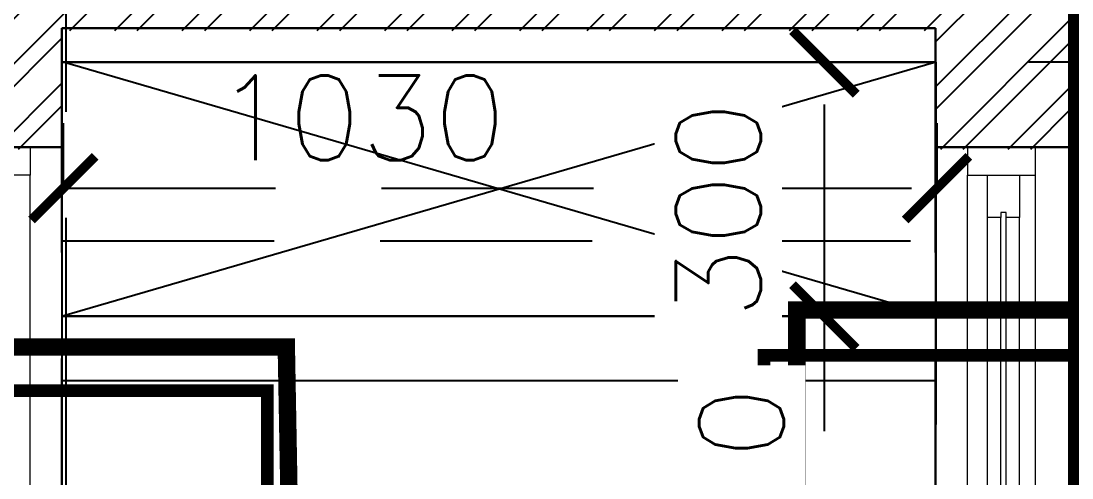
# Model space of a CAD drawing. Header units: millimetres. Extents: x 1135099 to 1230264, y -5736945 to -5695799.
# Drawn here: x 1199203 to 1200441, y -5706990 to -5706451 of the extents above; entities that cross this region are included whole.
import ezdxf
from ezdxf.lldxf.tags import DXFTag

# ---------------------------------------------------------------- set-up
doc = ezdxf.new("R2010")
doc.units = ezdxf.units.MM
doc.header["$LTSCALE"] = 1000
doc.header["$MEASUREMENT"] = 0
for name, pattern in [('2BHK-A - BACK$1$AUDIT_D_120904163729-0', [0]), ('AUDIT_D_120904163729-0', [0]), ('T8(T9 IS SIMILAR) - DIMENSION & TEXTING$0$HIDDEN', [0.375, 0.25, -0.125]), ('T8(T9 IS SIMILAR) - DIMENSION & TEXTING$1$AUDIT_D_120904163729-0', [0]), ('T8(T9 IS SIMILAR)$0$$0$HIDDEN', [0.375, 0.25, -0.125]), ('T8(T9 IS SIMILAR)$0$HIDDEN', [0.375, 0.25, -0.125]), ('T8_REFUGE COLUMNS$0$CENTER2', [1.125, 0.75, -0.125, 0.125, -0.125])]:
    doc.linetypes.add(name, pattern=pattern)
doc.layers.get('0').update_dxf_attribs({"linetype": 'AUDIT_D_120904163729-0'})
for name, color, linetype in [('2BHK-A - BACK$0$A-TOI SUNK 50MM', 8, 'Continuous'), ('2BHK-A - BACK$1$A-HATCH -160', 251, '2BHK-A - BACK$1$AUDIT_D_120904163729-0'), ('2BHK-A - BACK$1$CUT-OUT', 49, 'Continuous'), ('T8(T9 IS SIMILAR) - DIMENSION & TEXTING$0$A-DIMENSIONS', 2, 'T8(T9 IS SIMILAR) - DIMENSION & TEXTING$0$HIDDEN'), ('T8(T9 IS SIMILAR) - DIMENSION & TEXTING$0$A-PLUMBING', 7, 'T8(T9 IS SIMILAR) - DIMENSION & TEXTING$1$AUDIT_D_120904163729-0'), ('T8(T9 IS SIMILAR) - DIMENSION & TEXTING$0$U-TI-WS', 5, 'Continuous'), ('T8(T9 IS SIMILAR)$0$S-BEAM', 20, 'T8(T9 IS SIMILAR)$0$$0$HIDDEN'), ('T8_REFUGE COLUMNS$0$A-CENTERLINE', 193, 'T8_REFUGE COLUMNS$0$CENTER2'), ('T8_TYPICAL COLUMNS$0$A-RCC COLS', 3, 'Continuous')]:
    doc.layers.add(name, color=color, linetype=linetype)
for name, color, linetype, lineweight in [('2BHK-A - BACK$0$Ventilator', 5, 'Continuous', 0), ('2BHK-A - BACK$1$A-WALL- 160', 6, 'Continuous', 30), ('T8(T9 IS SIMILAR) - DIMENSION & TEXTING$0$U-TI-WS-HOT', 1, 'T8(T9 IS SIMILAR) - DIMENSION & TEXTING$0$DASHDOT', 30), ('T8(T9 IS SIMILAR)$0$D&W', 8, 'Continuous', 25), ('T8(T9 IS SIMILAR)$0$SCPL BEAM', 191, 'T8(T9 IS SIMILAR)$0$$0$HIDDEN', 13)]:
    doc.layers.add(name, color=color, linetype=linetype, lineweight=lineweight)
doc.layers.add('A-RERA CARPET AREA', color=30, linetype='Continuous', plot=False)
doc.styles.add('T8(T9 IS SIMILAR) - DIMENSION & TEXTING$0$Romans 1', font='romans.shx', dxfattribs={"height": 100})
tags = doc.linetypes.add('T8(T9 IS SIMILAR) - DIMENSION & TEXTING$0$DASHDOT', pattern=[1, 0.5, -0.25, 0, -0.25]).pattern_tags.tags
tags[10:11] = [DXFTag(74, 4), DXFTag(75, 0), DXFTag(340, '0'), DXFTag(46, 1.0), DXFTag(50, 0.0), DXFTag(44, 0.0), DXFTag(45, 0.0)]
tags[8:9] = [DXFTag(74, 4), DXFTag(75, 0), DXFTag(340, '0'), DXFTag(46, 1.0), DXFTag(50, 0.0), DXFTag(44, 0.0), DXFTag(45, 0.0)]
tags[6:7] = [DXFTag(74, 4), DXFTag(75, 0), DXFTag(340, '0'), DXFTag(46, 1.0), DXFTag(50, 0.0), DXFTag(44, 0.0), DXFTag(45, 0.0)]
tags[4:5] = [DXFTag(74, 4), DXFTag(75, 0), DXFTag(340, '0'), DXFTag(46, 1.0), DXFTag(50, 0.0), DXFTag(44, 0.0), DXFTag(45, 0.0)]
doc.dimstyles.new('T8(T9 IS SIMILAR) - DIMENSION & TEXTING$0$ALPINE S', dxfattribs={"dimscale": 0, "dimtxt": 100, "dimasz": 75, "dimexe": 0, "dimexo": 0, "dimgap": 75, "dimtad": 1, "dimdec": 0, "dimzin": 0, "dimdsep": 46, "dimtxsty": 'T8(T9 IS SIMILAR) - DIMENSION & TEXTING$0$Romans 1', "dimblk": 'T8(T9 IS SIMILAR) - DIMENSION & TEXTING$0$_ArchTick', "dimcen": 0.09, "dimclrd": 256, "dimclre": 256, "dimclrt": 7, "dimadec": 0, "dimazin": 0, "dimtfac": 1, "dimtdec": 0, "dimtofl": 0, "dimtmove": 1, "dimatfit": 0, "dimldrblk": 'T8(T9 IS SIMILAR) - DIMENSION & TEXTING$0$_Open90', "dimfxl": 1, "dimtolj": 1, "dimtzin": 0, "dimarcsym": 0})

# ---------------------------------------------------------------- blocks, each defined once
blk = doc.blocks.new('T8(T9 IS SIMILAR) - DIMENSION & TEXTING$0$_ArchTick')
at = {"color": 0, "linetype": 'ByBlock', "const_width": 0.15}
blk.add_lwpolyline([(-0.5, -0.5), (0.5, 0.5)], dxfattribs=at)
blk = doc.blocks.new('*D567')
at = {"layer": 'T8(T9 IS SIMILAR) - DIMENSION & TEXTING$0$A-DIMENSIONS', "linetype": 'T8(T9 IS SIMILAR) - DIMENSION & TEXTING$0$HIDDEN', "lineweight": -2, "transparency": 16777216}
for p, q in [((1199252.4, -5706571.4), (1199252.4, -5706648.2)), ((1200282.2, -5706571.4), (1200282.2, -5706648.2))]:
    blk.add_line(p, q, dxfattribs=at)
at = {"layer": 'T8(T9 IS SIMILAR) - DIMENSION & TEXTING$0$A-DIMENSIONS', "lineweight": -2, "transparency": 16777216}
blk.add_line((1199252.4, -5706648.2), (1200282.2, -5706648.2), dxfattribs=at)
at = {"layer": 'T8(T9 IS SIMILAR) - DIMENSION & TEXTING$0$A-DIMENSIONS', "linetype": 'ByBlock', "lineweight": -2, "transparency": 16777216, "xscale": 75, "yscale": 75, "zscale": 75, "rotation": 180}
blk.add_blockref('T8(T9 IS SIMILAR) - DIMENSION & TEXTING$0$_ArchTick', (1199252.4, -5706648.2), dxfattribs=at)
at = {"layer": 'T8(T9 IS SIMILAR) - DIMENSION & TEXTING$0$A-DIMENSIONS', "linetype": 'ByBlock', "lineweight": -2, "transparency": 16777216, "xscale": 75, "yscale": 75, "zscale": 75}
blk.add_blockref('T8(T9 IS SIMILAR) - DIMENSION & TEXTING$0$_ArchTick', (1200282.2, -5706648.2), dxfattribs=at)
at = {"layer": 'T8(T9 IS SIMILAR) - DIMENSION & TEXTING$0$A-DIMENSIONS', "color": 7, "linetype": 'ByBlock', "transparency": 16777216, "insert": (1199603.1, -5706565.3), "char_height": 100, "attachment_point": 5, "style": 'T8(T9 IS SIMILAR) - DIMENSION & TEXTING$0$Romans 1'}
blk.add_mtext('\\A1;1030', dxfattribs=at)
blk = doc.blocks.new('T8(T9 IS SIMILAR) - DIMENSION & TEXTING$0$_Open90')
at = {"color": 0, "linetype": 'ByBlock', "lineweight": -2}
for p, q in [((-0.5, 0.5), (0, 0)), ((0, 0), (-1, 0)), ((0, 0), (-0.5, -0.5))]:
    blk.add_line(p, q, dxfattribs=at)
blk = doc.blocks.new('T8(T9 IS SIMILAR) - DIMENSION & TEXTING$0$A$C77D62699')
at = {"layer": 'T8(T9 IS SIMILAR) - DIMENSION & TEXTING$0$U-TI-WS', "lineweight": 40, "ltscale": 0.01, "const_width": 20.5, "elevation": 0.7}
for points in [[(-7226.9, 6169), (-7335.2, 6169), (-7335.2, 7082.2), (-6315.7, 7082.2), (-6315.7, 6022.8)], [(-8133.5, 6191), (-7921.6, 6191), (-7937, 7038.5), (-10470.1, 7038.5), (-10454.7, 6023.2)]]:
    blk.add_lwpolyline(points, dxfattribs=at)
at = {"layer": 'T8(T9 IS SIMILAR) - DIMENSION & TEXTING$0$U-TI-WS-HOT', "ltscale": 0.1, "const_width": 15, "elevation": 0.7}
for points in [[(-7226.9, 5918.6), (-7373.9, 5918.6), (-7373.9, 7028.9), (-6180.1, 7028.9), (-6180.1, 6022.6)], [(-8133.5, 5940.6), (-7959.4, 5940.6), (-7959.4, 6987), (-10217.9, 6987), (-10217.9, 6023.2)]]:
    blk.add_lwpolyline(points, dxfattribs=at)
blk = doc.blocks.new('*D306')
at = {"layer": 'T8(T9 IS SIMILAR) - DIMENSION & TEXTING$0$A-DIMENSIONS', "linetype": 'T8(T9 IS SIMILAR) - DIMENSION & TEXTING$0$HIDDEN', "lineweight": -2, "transparency": 16777216}
for p, q in [((1200256.4, -5706799.4), (1200149.5, -5706799.4)), ((1200256.4, -5707309.5), (1200149.5, -5707309.5))]:
    blk.add_line(p, q, dxfattribs=at)
at = {"layer": 'T8(T9 IS SIMILAR) - DIMENSION & TEXTING$0$A-DIMENSIONS', "lineweight": -2, "transparency": 16777216}
blk.add_line((1200149.5, -5707309.5), (1200149.5, -5706799.4), dxfattribs=at)
at = {"layer": 'T8(T9 IS SIMILAR) - DIMENSION & TEXTING$0$A-DIMENSIONS', "linetype": 'ByBlock', "lineweight": -2, "transparency": 16777216, "xscale": 75, "yscale": 75, "zscale": 75}
for p, rotation in [((1200149.5, -5706799.4), 90), ((1200149.5, -5707309.5), 270)]:
    blk.add_blockref('T8(T9 IS SIMILAR) - DIMENSION & TEXTING$0$_ArchTick', p, dxfattribs=dict(at, rotation=rotation))
at = {"layer": 'T8(T9 IS SIMILAR) - DIMENSION & TEXTING$0$A-DIMENSIONS', "color": 7, "linetype": 'ByBlock', "transparency": 16777216, "insert": (1200051.9, -5707010.4), "char_height": 100, "attachment_point": 5, "rotation": 90, "style": 'T8(T9 IS SIMILAR) - DIMENSION & TEXTING$0$Romans 1', "bg_fill": 3, "box_fill_scale": 1.25, "bg_fill_color": 256, "bg_fill_true_color": 13158600, "bg_fill_transparency": 0}
blk.add_mtext('\\A1;510', dxfattribs=at)
blk = doc.blocks.new('*D307')
at = {"layer": 'T8(T9 IS SIMILAR) - DIMENSION & TEXTING$0$A-DIMENSIONS', "linetype": 'T8(T9 IS SIMILAR) - DIMENSION & TEXTING$0$HIDDEN', "lineweight": -2, "transparency": 16777216}
for p, q in [((1200256.4, -5706499.9), (1200149.5, -5706499.9)), ((1200256.4, -5706799.4), (1200149.5, -5706799.4))]:
    blk.add_line(p, q, dxfattribs=at)
at = {"layer": 'T8(T9 IS SIMILAR) - DIMENSION & TEXTING$0$A-DIMENSIONS', "lineweight": -2, "transparency": 16777216}
blk.add_line((1200149.5, -5706799.4), (1200149.5, -5706499.9), dxfattribs=at)
at = {"layer": 'T8(T9 IS SIMILAR) - DIMENSION & TEXTING$0$A-DIMENSIONS', "linetype": 'ByBlock', "lineweight": -2, "transparency": 16777216, "xscale": 75, "yscale": 75, "zscale": 75}
for p, rotation in [((1200149.5, -5706499.9), 90), ((1200149.5, -5706799.4), 270)]:
    blk.add_blockref('T8(T9 IS SIMILAR) - DIMENSION & TEXTING$0$_ArchTick', p, dxfattribs=dict(at, rotation=rotation))
at = {"layer": 'T8(T9 IS SIMILAR) - DIMENSION & TEXTING$0$A-DIMENSIONS', "color": 7, "linetype": 'ByBlock', "transparency": 16777216, "insert": (1200024.5, -5706674.1), "char_height": 100, "attachment_point": 5, "rotation": 90, "style": 'T8(T9 IS SIMILAR) - DIMENSION & TEXTING$0$Romans 1', "bg_fill": 3, "box_fill_scale": 1.25, "bg_fill_color": 256, "bg_fill_true_color": 13158600, "bg_fill_transparency": 0}
blk.add_mtext('\\A1;300', dxfattribs=at)
blk = doc.blocks.new('T8_REFUGE COLUMNS')
at = {"layer": 'T8_REFUGE COLUMNS$0$A-CENTERLINE'}
blk.add_line((1199257.1, -5728808.5), (1199257.1, -5698299.6), dxfattribs=at)
blk = doc.blocks.new('T8_TYPICAL COLUMNS')
at = {"layer": 'T8_TYPICAL COLUMNS$0$A-RCC COLS', "linetype": 'ByBlock'}
blk.add_blockref('T8_REFUGE COLUMNS', (0, 0), dxfattribs=at)
blk = doc.blocks.new('2BHK-A - BACK$0$V1')
at = {"layer": '2BHK-A - BACK$0$Ventilator'}
for p, q in [((1139453.9, -5700057.1), (1140103.9, -5700057.1)), ((1139453.9, -5700217.1), (1140103.9, -5700217.1))]:
    blk.add_line(p, q, dxfattribs=at)
at = {"layer": '2BHK-A - BACK$0$Ventilator', "color": 8}
for p, q in [((1139486.9, -5700094.6), (1140070.9, -5700094.6)), ((1139536.9, -5700118.3), (1140020.9, -5700118.3)), ((1139536.9, -5700155.8), (1140020.9, -5700155.8)), ((1139486.9, -5700174.6), (1140070.9, -5700174.6))]:
    blk.add_line(p, q, dxfattribs=at)
at = {"layer": '2BHK-A - BACK$0$Ventilator', "color": 5}
for p, q in [((1139536.9, -5700134.1), (1140020.9, -5700134.1)), ((1139536.9, -5700140.1), (1140020.9, -5700140.1))]:
    blk.add_line(p, q, dxfattribs=at)
at = {"layer": '2BHK-A - BACK$0$Ventilator', "color": 4}
for points in [[(1139453.9, -5700094.6), (1139486.9, -5700094.6), (1139486.9, -5700174.6), (1139453.9, -5700174.6)], [(1140103.9, -5700094.6), (1140070.9, -5700094.6), (1140070.9, -5700174.6), (1140103.9, -5700174.6)], [(1139536.9, -5700134.1), (1139536.9, -5700118.3), (1139486.9, -5700118.3), (1139486.9, -5700155.8), (1139536.9, -5700155.8), (1139536.9, -5700140.1), (1139530.9, -5700140.1), (1139530.9, -5700134.1)], [(1140020.9, -5700134.1), (1140020.9, -5700118.3), (1140070.9, -5700118.3), (1140070.9, -5700155.8), (1140020.9, -5700155.8), (1140020.9, -5700140.1), (1140026.9, -5700140.1), (1140026.9, -5700134.1)]]:
    blk.add_lwpolyline(points, close=True, dxfattribs=at)
blk = doc.blocks.new('2BHK-A - BACK')
at = {"layer": '2BHK-A - BACK$0$A-TOI SUNK 50MM'}
h = blk.add_hatch(dxfattribs=at)
h.set_pattern_fill('CROSS', color=256, scale=300, style=0)
h.set_pattern_definition([(9e-15, (54492.616, 14881.46), (75, 75), [37.5, -112.5]), (90, (54511.366, 14862.71), (-75, 75), [37.5, -112.5])])
h.paths.add_polyline_path([(1196642.1, -5706399.9), (1199092.2, -5706399.9), (1199092.2, -5707849.9), (1196642.1, -5707849.9)])
h.paths.add_polyline_path([(1202691.8, -5706399.9), (1200442.1, -5706399.9), (1200442.1, -5707850.3), (1202692.3, -5707850.3)])
at = {"layer": '2BHK-A - BACK$1$A-HATCH -160', "linetype": 'ByBlock'}
h = blk.add_hatch(dxfattribs=at)
h.set_pattern_fill('ANSI32', color=256, scale=150)
h.set_pattern_definition([(45, (-0.03, -2.55), (-39.77475644, 39.77475644), []), (45, (26.484, -2.55), (-39.77475644, 39.77475644), [])])
h.paths.add_polyline_path([(1200282, -5708099.9), (1200042, -5708099.6), (1200042, -5707939.6), (1200282, -5707939.6)])
h.paths.add_polyline_path([(1199092.1, -5706602.4), (1199092.1, -5706302.4), (1200442, -5706302.4), (1200442, -5706602.4), (1200282, -5706602.4), (1200282, -5706462.4), (1199252.1, -5706462.4), (1199252.1, -5706602.4)])
at = {"layer": '2BHK-A - BACK$1$CUT-OUT', "linetype": 'ByBlock'}
h = blk.add_hatch(dxfattribs=at)
h.set_pattern_fill('ANSI31', color=256, scale=1000, angle=135)
h.paths.add_polyline_path([(1199252.4, -5706799.4), (1200282.3, -5706799.4), (1200281.5, -5707310.5), (1199982.3, -5707310.5), (1199982.3, -5707940), (1199552.4, -5707940), (1199551.6, -5707310.5), (1199252.4, -5707310.5)])
at = {"layer": '2BHK-A - BACK$0$A-TOI SUNK 50MM'}
blk.add_lwpolyline([(1202691.8, -5706399.9), (1200442.1, -5706399.9), (1200442.1, -5707850.3), (1202692.3, -5707850.3)], close=True, dxfattribs=at)
at = {"layer": '2BHK-A - BACK$1$A-WALL- 160', "linetype": 'ByBlock'}
for p, q in [((1200442.1, -5706299.9), (1200442.1, -5706599.9)), ((1199252.2, -5706459.9), (1200282.1, -5706459.9)), ((1199252.2, -5706459.9), (1199252.2, -5706599.9)), ((1200282.1, -5706459.9), (1200282.1, -5706599.9)), ((1199252.2, -5706599.9), (1199092.2, -5706599.9)), ((1200282.1, -5706599.9), (1200442.1, -5706599.9))]:
    blk.add_line(p, q, dxfattribs=at)
at = {"layer": '2BHK-A - BACK$1$CUT-OUT'}
blk.add_line((1199252.4, -5706499.4), (1200282.3, -5706499.4), dxfattribs=at)
for points in [[(1199251.7, -5706799.4), (1200282.3, -5706499.4)], [(1200282.5, -5706799.4), (1199252.4, -5706499.4)]]:
    blk.add_lwpolyline(points, dxfattribs=at)
blk.add_lwpolyline([(1199252.2, -5706499.9), (1200282.3, -5706499.9), (1200282.4, -5706799.4), (1199252.3, -5706799.4)], close=True, dxfattribs=at)
at = {"layer": '2BHK-A - BACK$1$CUT-OUT', "elevation": 0.6}
blk.add_lwpolyline([(1199252.4, -5706799.4), (1200282.3, -5706799.4), (1200281.5, -5707310.5), (1199982.3, -5707310.5), (1199982.3, -5707940), (1199552.4, -5707940), (1199551.6, -5707310.5), (1199252.4, -5707310.5)], close=True, dxfattribs=at)
at = {"layer": '2BHK-A - BACK$1$A-WALL- 160', "linetype": 'ByBlock', "xscale": -1, "rotation": 270}
blk.add_blockref('2BHK-A - BACK$0$V1', (6899309.2, -6846703.8), dxfattribs=at)
at = {"layer": '2BHK-A - BACK$1$A-WALL- 160', "linetype": 'ByBlock', "rotation": 90}
blk.add_blockref('2BHK-A - BACK$0$V1', (-4499775, -6846703.8), dxfattribs=at)
blk = doc.blocks.new('T8(T9 IS SIMILAR)')
at = {"layer": 'T8(T9 IS SIMILAR)$0$S-BEAM'}
for p, q in [((1196641.7, -5706499.4), (1202691.2, -5706499.4)), ((1199252.4, -5706710.3, 0.6), (1200281.6, -5706710.3, 0.6))]:
    blk.add_line(p, q, dxfattribs=at)
at = {"layer": 'T8(T9 IS SIMILAR)$0$SCPL BEAM', "linetype": 'T8(T9 IS SIMILAR)$0$HIDDEN'}
for p, q in [((1199251.6, -5707849.1), (1199251.7, -5706499.4)), ((1200281.6, -5707849.2), (1200281.6, -5706499.4))]:
    blk.add_line(p, q, dxfattribs=at)
at = {"layer": 'T8(T9 IS SIMILAR)$0$D&W', "linetype": 'ByBlock'}
for name in ['T8_TYPICAL COLUMNS', '2BHK-A - BACK']:
    blk.add_blockref(name, (0, 0), dxfattribs=at)
blk = doc.blocks.new('T8(T9 IS SIMILAR) - DIMENSION & TEXTING')
at = {"layer": 'T8(T9 IS SIMILAR) - DIMENSION & TEXTING$0$A-PLUMBING', "linetype": 'ByBlock'}
blk.add_blockref('T8(T9 IS SIMILAR) - DIMENSION & TEXTING$0$A$C77D62699', (1207452.3, -5713874), dxfattribs=at)
at = {"layer": 'T8(T9 IS SIMILAR) - DIMENSION & TEXTING$0$A-DIMENSIONS', "linetype": 'ByBlock'}
dim = blk.add_linear_dim(base=(1200282.2, -5706648.2), p1=(1199252.4, -5706571.4), p2=(1200282.2, -5706571.4), dimstyle='T8(T9 IS SIMILAR) - DIMENSION & TEXTING$0$ALPINE S', override={"dimscale": 1, "dimfxl": 5, "dimarcsym": 1}, dxfattribs=at)
dim.commit()
dim.dimension.update_dxf_attribs({"geometry": '*D567', "text_midpoint": (1199603.1, -5706690.3), "dimtype": 128})
dim = blk.add_linear_dim(base=(1200149.5, -5706799.4), p1=(1200256.4, -5707309.5), p2=(1200256.4, -5706799.4), angle=90, dimstyle='T8(T9 IS SIMILAR) - DIMENSION & TEXTING$0$ALPINE S', override={"dimscale": 1, "dimfxl": 5, "dimtfill": 1, "dimarcsym": 1}, dxfattribs=at)
dim.commit()
dim.dimension.update_dxf_attribs({"geometry": '*D306', "text_midpoint": (1200176.9, -5707010.4), "dimtype": 128})
dim = blk.add_linear_dim(base=(1200149.4736, -5706499.8629), p1=(1200256.3706, -5706799.4186), p2=(1200256.3706, -5706499.8629), angle=90, dimstyle='T8(T9 IS SIMILAR) - DIMENSION & TEXTING$0$ALPINE S', override={"dimscale": 1, "dimfxl": 5, "dimtfill": 1, "dimarcsym": 1}, dxfattribs=at)
dim.commit()
dim.dimension.update_dxf_attribs({"geometry": '*D307', "text_midpoint": (1200149.4736, -5706674.1185), "dimtype": 128})

msp = doc.modelspace()

# ---------------------------------------------------------------- linework, layer by layer
at = {"layer": 'A-RERA CARPET AREA', "const_width": 20, "elevation": 0.3}
msp.add_lwpolyline([(1206196.8, -5710750.6), (1205096.7, -5710750.6), (1205096.7, -5710550.6), (1201732, -5710550.5), (1201732, -5708100.3), (1200922.1, -5708100.3), (1200922.1, -5707850.6), (1200446.6, -5707850.6), (1200446.6, -5706301.1), (1199096.8, -5706301.1), (1199096.8, -5707851.4), (1196646.6, -5707851.5), (1196646.6, -5706301), (1195746.3, -5706300.9), (1195746.3, -5702350.9), (1199382.6, -5702350.9), (1199382.6, -5701252), (1202496.7, -5701252), (1202496.7, -5702326), (1203271.5, -5702326), (1203271.6, -5702166), (1205896.7, -5702166), (1205896.7, -5702166), (1206196.8, -5702166)], close=True, dxfattribs=at)

# ---------------------------------------------------------------- next in the draw order: block references
at = {"linetype": 'ByBlock'}
msp.add_blockref('T8(T9 IS SIMILAR)', (-1.4, 0.2, -0.6), dxfattribs=at)

# ---------------------------------------------------------------- next in the draw order: block references
msp.add_blockref('T8(T9 IS SIMILAR) - DIMENSION & TEXTING', (0, 0), dxfattribs=at)

doc.saveas('drawing.dxf')
